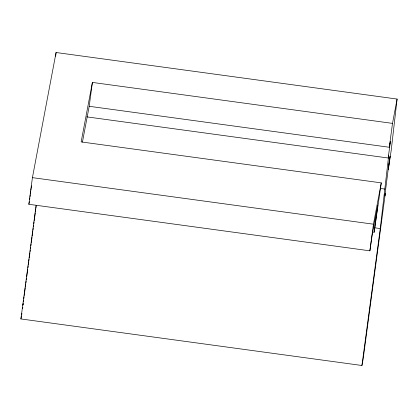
<?xml version="1.0" encoding="UTF-8"?>
<svg xmlns="http://www.w3.org/2000/svg" width="418" height="418" viewBox="0 0 418 418"><rect width="100%" height="100%" fill="white"/><g stroke="black" fill="none" stroke-linecap="round" stroke-linejoin="round"><path stroke-width="0.63" d="M55.657 56.247L56.069 52.511L397.1 99.056L391.217 150.266L388.291 169.63L390.072 156.306L389.377 159.995L384.811 196.047L385.312 193.377L363.09 359.349L361.931 365.489L20.9 318.944L36.12 205.264M361.931 365.489L380.265 228.562L388.75 155.052L388.191 158.004L86.683 116.852M372.872 232.068L374.162 232.246L377.804 205.05L372.161 234.932L369.888 250.831L28.858 204.287L32.426 177.645L56.069 52.511M29.6 199.799L29.856 197.897M30.028 196.627L30.279 194.725M30.451 193.456L30.707 191.554M30.875 190.284L31.131 188.382M23.178 303.238L22.917 305.177L23.168 304.043M23.351 301.948L23.612 300.009M23.784 298.718L24.04 296.78M24.213 295.489L25.252 287.741M25.425 286.45L25.686 284.512M25.859 283.221L26.115 281.283M26.292 279.992L26.548 278.059M26.721 276.768L27.76 269.02M27.933 267.729L28.194 265.791M28.367 264.5L28.623 262.561M28.795 261.271L29.056 259.332M29.229 258.042L29.918 252.874M30.096 251.584L30.268 250.293M30.441 249.003L30.697 247.064M30.869 245.774L31.131 243.835M31.303 242.544L31.998 237.382M32.17 236.092L32.771 231.572M32.949 230.276L33.205 228.343M33.377 227.052L33.639 225.114M33.811 223.823L34.072 221.885M34.245 220.594L34.501 218.656M34.673 217.365L35.279 212.846M35.452 211.555L35.713 209.617M35.885 208.326L36.147 206.387M22.645 308.453L22.807 307.209M82.43 142.115L89.201 106.297L92.394 82.424L392.502 123.388L397.1 99.056M369.888 250.831L373.457 224.194L381.263 182.875L81.155 141.916L92.394 82.424M381.263 182.875L374.162 232.246M89.201 106.297L389.304 147.256L392.502 123.388M388.191 158.004L390.422 141.352L389.304 147.256M31.251 187.75L31.611 185.843M28.858 204.287L29.344 201.701M20.9 318.944L21.48 315.872M21.71 314.644L21.945 313.416M380.406 188.466L384.936 189.082M32.426 177.645L373.457 224.194M374.439 227.763L380.265 228.562"/></g></svg>
